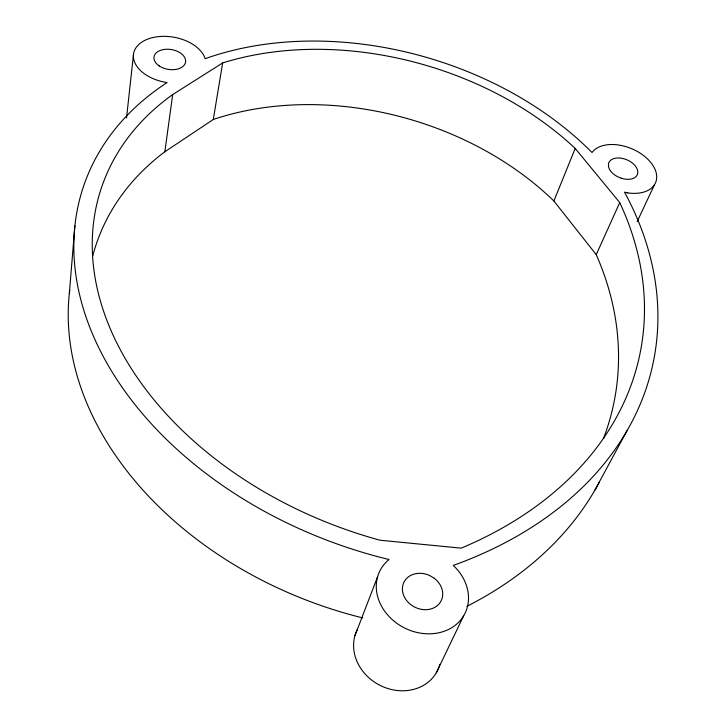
<?xml version="1.0" encoding="UTF-8"?>
<svg xmlns="http://www.w3.org/2000/svg" width="727" height="727" viewBox="0 0 727 727"><rect width="100%" height="100%" fill="white"/><g stroke="black" fill="none" stroke-linecap="round" stroke-linejoin="round"><path stroke-width="1.09" d="M69.329 293.608L74.89 225.852M126.525 117.965L133.541 53.998M92.747 255.895A332.766 244.108 19.1 0 1 164.838 151.77L172.69 94.565L222.653 62.949A283.594 198.235 16.4 0 1 575.211 148.435L619.74 202.579L596.24 254.65A420.824 309.32 10.1 0 1 603.546 438.345M164.838 151.77L213.293 119.482L222.653 62.949M354.985 635.571L377.622 576.675M596.24 254.65L553.874 200.988L575.211 148.435M637.143 221.653L654.445 184.776M436.291 672.829L463.708 615.705M595.059 489.871L626.992 430.729M362.764 617.914A346.17 255.877 19 0 1 69.71 290.227M439.88 664.305A45.019 39.131 28.4 0 1 383.074 686.761A45.019 39.131 28.4 0 1 357.53 629.237M599.502 481.828A420.251 311.665 10.5 0 1 466.861 606.336M213.293 119.482A272.661 197.844 16.3 0 1 553.874 200.988M619.74 202.579A438.39 310.892 10.6 0 1 461.163 548.158L380.076 540.234A346.316 244.881 19 0 1 113.766 336.637A346.316 244.881 19 0 1 172.69 94.565M627.819 192.928L624.52 192.164A440.907 313.655 11.1 0 1 453.239 565.433A47.555 39.967 26.8 0 1 456.365 624.348A47.555 39.967 26.8 0 1 390.862 618.323A47.555 39.967 26.8 0 1 389.063 559.526A362.8 256.958 18.9 0 1 96.418 342.799A362.8 256.958 18.9 0 1 167.101 82.56A36.559 22.919 9.6 0 1 133.395 56.561A36.559 22.919 9.6 0 1 165.611 36.368A36.559 22.919 9.6 0 1 205.15 58.705A296.607 207.34 16.4 0 1 592.023 152.516A35.323 22.01 22.6 0 1 649.729 161.24A35.323 22.01 22.6 0 1 627.819 192.928M621.267 178.224L617.523 176.661A15.449 9.624 22.6 0 1 608.481 166.474L608.481 163.839A15.449 9.624 22.6 0 1 624.975 159.086A15.449 9.624 22.6 0 1 637.706 173.408A15.449 9.624 22.6 0 1 621.267 178.224M434.273 578.292L429.675 575.52A20.801 17.484 26.8 0 0 402.458 590.36A20.801 17.484 26.8 0 0 432.492 608.435A20.801 17.484 26.8 0 0 434.273 578.292M159.204 65.921A15.994 10.024 9.6 0 0 185.312 63.131A15.994 10.024 9.6 0 0 164.875 49.354A15.994 10.024 9.6 0 0 159.204 65.921"/></g></svg>
